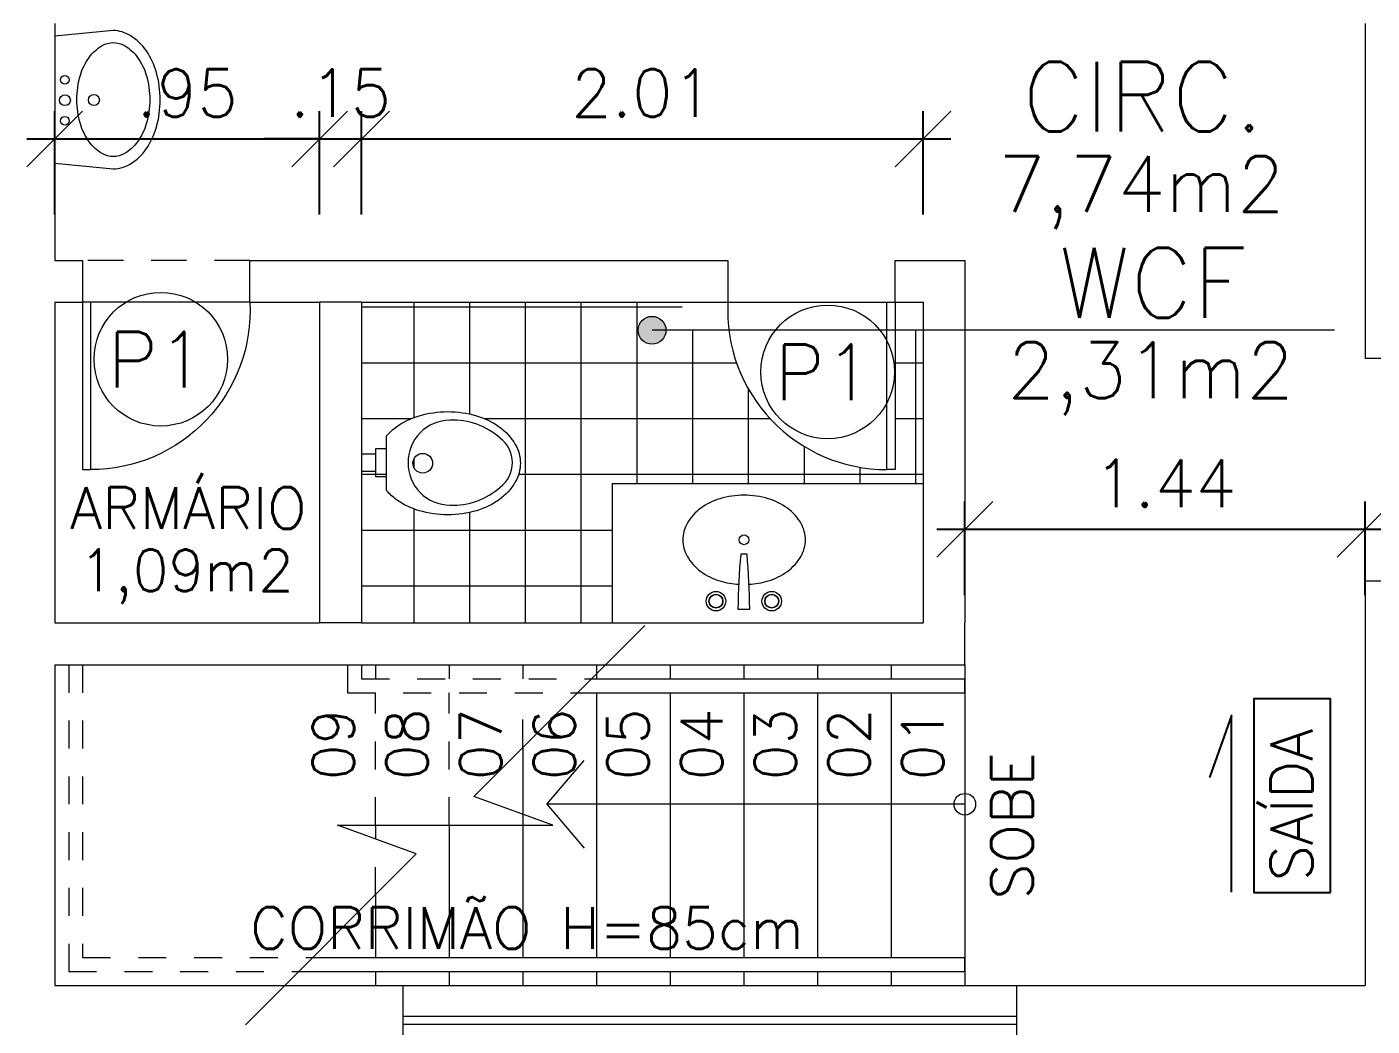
# Model space of a CAD drawing. Header units: millimetres. Extents: x 521 to 1055, y 261 to 520.
# Drawn here: x 586.473 to 591.298, y 461.821 to 465.404 of the extents above; entities that cross this region are included whole.
import ezdxf
from ezdxf.enums import TextEntityAlignment as Align

# ---------------------------------------------------------------- set-up
doc = ezdxf.new("R2010")
doc.units = ezdxf.units.MM
for name, pattern in [('CONTINU', [0]), ('DASHDOT', [1, 0.5, -0.25, 0, -0.25]), ('HIDDEN', [9.524999999999999, 6.35, -3.175])]:
    doc.linetypes.add(name, pattern=pattern)
doc.layers.add('0.1', color=8, linetype='Continuous', lineweight=13)
doc.layers.add('ppci', color=8, linetype='Continuous')
doc.styles.add('80X50', font='romans.shx')
doc.styles.add('ROMANS', font='romans')
doc.styles.get("Standard").update_dxf_attribs({"font": 'romans.shx'})
doc.dimstyles.new('Fares Eng - 50', dxfattribs={"dimscale": 2, "dimtxt": 0.085, "dimasz": 0.1, "dimexe": 0.05, "dimexo": 0.05, "dimgap": 0.04, "dimtad": 1, "dimzin": 4, "dimdsep": 46, "dimtxsty": 'ROMANS', "dimblk1": 'OBLIQUE', "dimblk2": 'OBLIQUE', "dimsah": 1, "dimcen": 0.05, "dimdle": 0.05, "dimclrd": 8, "dimclre": 8, "dimclrt": 8, "dimaunit": 1, "dimadec": 0, "dimazin": 0, "dimtfac": 1, "dimtix": 1, "dimtmove": 2, "dimatfit": 0, "dimldrblk": 'OPEN90', "dimfxl": 1, "dimtolj": 1, "dimtzin": 0, "dimarcsym": 0})

# ---------------------------------------------------------------- blocks, each defined once
blk = doc.blocks.new('P60')
at = {"color": 252}
blk.add_lwpolyline([(-0.6000000000000227, 0.05960000000008298), (0, 0.05960000000008298), (0, 0.03000000000000114), (-0.6000000000000227, 0.03000000000000114)], close=True, dxfattribs=at)
at = {"color": 8}
blk.add_arc((-0.02886986666674457, 0.05960000000008306), 0.5711301333332781, 87.10253993610587, 180, dxfattribs=at)
blk = doc.blocks.new('Cuba')
blk.add_lwpolyline([(0.0007964035890972809, 0.05000000000001137), (-0.007366352336667308, 0.0499999999999925, -0.3896877516864198), (-0.009359223717736526, 0.05183128823838757, -0.01723366479288366), (-0.01917277886242666, 0.247968944425077, -0.4187690770508936), (-0.01717301998914593, 0.25), (0.0007964035890972809, 0.25), (0.01876582716733935, 0.25, -0.4187690770508931), (0.02076558604062009, 0.247968944425077, -0.01723366479288366), (0.01095203089593292, 0.05183128823840271, -0.3896877516864196), (0.008959159514862449, 0.0499999999999925)], format="xyb", close=True)
blk.add_lwpolyline([(-0.01642655458466891, 0.1595521582631534, 0.05959206038068896), (-0.08696014067280601, 0.1471861917011097, 0.08424761497446774), (-0.1555634918610417, 0.1131370849898587, 0.1064685849763624), (-0.2045356555467384, 0.05839934548953352, 0.1301586401875859), (-0.2200000000000006, 0, 0.1301586401875893), (-0.2045356555467384, -0.05839934548953352, 0.1064685849763587), (-0.1555634918610417, -0.1131370849898303, 0.08424761497446792), (-0.08696014067280829, -0.1471861917010813, 0.07328068524213961), (0, -0.1599999999999966, 0.0732806852421363), (0.08696014067280601, -0.1471861917010813, 0.0842476149744677), (0.15556349186104, -0.1131370849898303, 0.1064685849763671), (0.2045356555467367, -0.05839934548950509, 0.1301586401875963), (0.2199999999999989, 0, 0.1301586401875876), (0.2045356555467367, 0.05839934548953352, 0.1064685849763547), (0.15556349186104, 0.1131370849898587, 0.08424761497446004), (0.08696014067280829, 0.1471861917011097, 0.05826802056709933), (0.01801512440569979, 0.1594612693903912, 0.07328068524213464)], format="xyb")
for centre, radius in [((-0.09920359641090386, 0.2199999999999989), 0.035), ((0.1007964035890973, 0.2199999999999989), 0.035), ((0, 0), 0.0175)]:
    blk.add_circle(centre, radius)
at = {"color": 8}
for centre, radius in [((-0.09920359641090386, 0.2199999999999989), 0.025), ((-0.09920359641090386, 0.2199999999999989), 0.024), ((0.1007964035890973, 0.2199999999999989), 0.025), ((0.1007964035890973, 0.2199999999999989), 0.024)]:
    blk.add_circle(centre, radius, dxfattribs=at)
blk = doc.blocks.new('Vaso')
for points in [[(0.02999999999997272, -0.04999999999995453), (0.02999999999997272, 0), (-0.02999999999997272, 0), (-0.02999999999997272, -0.04999999999995453)], [(0.04999999999995453, -0.09000000000014552), (0.04999999999995453, -0.04999999999995453), (-0.04999999999995453, -0.04999999999995453), (-0.04999999999995453, -0.09000000000014552)]]:
    blk.add_lwpolyline(points)
for points in [[(0.1828955200001019, -0.3100000000001728, -0.071776), (0.1680402599999979, -0.4129498500001318, -0.083144), (0.128710270000056, -0.4938477600001079, -0.106699), (0.06516211000007388, -0.5518467399999736, -0.132564), (-0.002104480000070907, -0.5700000000001637, -0.132564), (-0.06937106999998832, -0.5518467399999736, -0.106699), (-0.1329192299999704, -0.4938477600001079, -0.083144), (-0.1722492199999124, -0.4129498500001318, -0.071776), (-0.1871044800000163, -0.3100000000001728, -0.071776), (-0.1722492199999124, -0.2070501499999864, -0.083144), (-0.1329192299999704, -0.1261522400000104, -0.060171), (-0.09999999999990905, -0.09000000000014552), (0.09579103999999461, -0.09000000000014552, -0.060171), (0.128710270000056, -0.1261522400000104, -0.083144), (0.1680402599999979, -0.2070501499999864, -0.071776)], [(-0.08763701527800549, -0.4972033683313839, 0.2473999053505774), (0, -0.5413053001348089, 0.2473999053505774), (0.08763701527800549, -0.4972033683313839, 0.1978584598758542), (0.1521044799999345, -0.3175259839795217, 0.4183289460701766), (0, -0.1675407474929216, 0.4183289460701766), (-0.1521044799999345, -0.3175259839795217, 0.1978584598758542)]]:
    blk.add_lwpolyline(points, format="xyb", close=True)
blk.add_circle((-0.002104480000070907, -0.2200259839794398), 0.03525)
blk = doc.blocks.new('ÁREA')
for p in [(4.97462945148186e-05, 0.003761569252461072), (0, 0)]:
    blk.add_attdef('COMPARTIMENTO', text='', height=0.0025).set_placement(p, align=Align.CENTER)
at = {"color": 1}
for p in [(-4.97462945148186e-05, -0.003761569252461072), (-9.94925890296372e-05, -0.007523138504922144)]:
    blk.add_attdef('ÁREA', text='', height=0.002, dxfattribs=at).set_placement(p, align=Align.CENTER)
blk = doc.blocks.new('_OBLIQUE')
at = {"color": 0, "linetype": 'ByBlock'}
blk.add_line((-0.5, -0.5), (0.5, 0.5), dxfattribs=at)
blk = doc.blocks.new('*D2654')
at = {"layer": '0.1', "color": 8, "lineweight": -2, "transparency": 16777216}
for p, q in [((586.5732697461763, 464.7319483920929), (586.5732697461763, 465.1025597224261)), ((587.5232697461762, 464.7319483920929), (587.5232697461762, 465.1025597224261)), ((586.4732697461762, 465.0025597224261), (587.6232697461762, 465.0025597224261))]:
    blk.add_line(p, q, dxfattribs=at)
at = {"layer": 'DEFPOINTS', "color": 0, "lineweight": -2, "transparency": 16777216}
for p in [(587.5232697461762, 465.0025597224261), (586.5732697461763, 464.6319483920929), (587.5232697461762, 464.6319483920929)]:
    blk.add_point(p, dxfattribs=at)
at = {"layer": '0.1', "color": 8, "lineweight": -2, "transparency": 16777216, "xscale": 0.2, "yscale": 0.2, "zscale": 0.2, "rotation": 180}
blk.add_blockref('_OBLIQUE', (586.5732697461763, 465.0025597224261), dxfattribs=at)
at = {"layer": '0.1', "color": 8, "lineweight": -2, "transparency": 16777216, "xscale": 0.2, "yscale": 0.2, "zscale": 0.2}
blk.add_blockref('_OBLIQUE', (587.5232697461762, 465.0025597224261), dxfattribs=at)
at = {"layer": '0.1', "color": 8, "transparency": 16777216, "insert": (587.0482697461762, 465.1675597224261), "char_height": 0.17, "attachment_point": 5, "style": 'ROMANS'}
blk.add_mtext('\\A1;.95', dxfattribs=at)
blk = doc.blocks.new('_Open90')
at = {"color": 0, "linetype": 'ByBlock', "lineweight": -2}
for p, q in [((-0.5, 0.5), (0, 0)), ((0, 0), (-1, 0)), ((0, 0), (-0.5, -0.5))]:
    blk.add_line(p, q, dxfattribs=at)
blk = doc.blocks.new('*D2655')
at = {"layer": '0.1', "color": 8, "linetype": 'CONTINU', "lineweight": -2, "transparency": 16777216}
for p, q in [((587.6732697461762, 464.731948392093), (587.6732697461762, 465.1025597224261)), ((589.6875554604621, 464.731948392093), (589.6875554604621, 465.1025597224261)), ((587.5732697461762, 465.0025597224261), (589.7875554604622, 465.0025597224261))]:
    blk.add_line(p, q, dxfattribs=at)
at = {"layer": 'DEFPOINTS', "color": 0, "linetype": 'CONTINU', "lineweight": -2, "transparency": 16777216}
for p in [(589.6875554604621, 465.0025597224261), (587.6732697461762, 464.631948392093), (589.6875554604621, 464.631948392093)]:
    blk.add_point(p, dxfattribs=at)
at = {"layer": '0.1', "color": 8, "linetype": 'CONTINU', "lineweight": -2, "transparency": 16777216, "xscale": 0.2, "yscale": 0.2, "zscale": 0.2, "rotation": 180}
blk.add_blockref('_OBLIQUE', (587.6732697461762, 465.0025597224261), dxfattribs=at)
at = {"layer": '0.1', "color": 8, "linetype": 'CONTINU', "lineweight": -2, "transparency": 16777216, "xscale": 0.2, "yscale": 0.2, "zscale": 0.2}
blk.add_blockref('_OBLIQUE', (589.6875554604621, 465.0025597224261), dxfattribs=at)
at = {"layer": '0.1', "color": 8, "linetype": 'CONTINU', "transparency": 16777216, "insert": (588.6804126033192, 465.1675597224261), "char_height": 0.17, "attachment_point": 5, "style": 'ROMANS'}
blk.add_mtext('\\A1;2.01', dxfattribs=at)
blk = doc.blocks.new('*D2656')
at = {"layer": '0.1', "color": 8, "linetype": 'CONTINU', "lineweight": -2, "transparency": 16777216}
for p, q in [((587.5232697461762, 464.8819483920929), (587.5232697461762, 465.1025597224261)), ((587.6732697461762, 464.8819483920929), (587.6732697461762, 465.1025597224261)), ((587.5232697461762, 465.0025597224261), (587.3232697461762, 465.0025597224261)), ((587.5232697461762, 465.0025597224261), (587.6732697461762, 465.0025597224261)), ((587.6732697461762, 465.0025597224261), (587.8732697461762, 465.0025597224261))]:
    blk.add_line(p, q, dxfattribs=at)
at = {"layer": 'DEFPOINTS', "color": 0, "linetype": 'CONTINU', "lineweight": -2, "transparency": 16777216}
for p in [(587.6732697461762, 465.0025597224261), (587.5232697461762, 464.7819483920929), (587.6732697461762, 464.7819483920929)]:
    blk.add_point(p, dxfattribs=at)
at = {"layer": '0.1', "color": 8, "linetype": 'CONTINU', "lineweight": -2, "transparency": 16777216, "xscale": 0.2, "yscale": 0.2, "zscale": 0.2}
blk.add_blockref('_OBLIQUE', (587.5232697461762, 465.0025597224261), dxfattribs=at)
at = {"layer": '0.1', "color": 8, "linetype": 'CONTINU', "lineweight": -2, "transparency": 16777216, "xscale": 0.2, "yscale": 0.2, "zscale": 0.2, "rotation": 180}
blk.add_blockref('_OBLIQUE', (587.6732697461762, 465.0025597224261), dxfattribs=at)
at = {"layer": '0.1', "color": 8, "linetype": 'CONTINU', "transparency": 16777216, "insert": (587.5982697461761, 465.1675597224261), "char_height": 0.17, "attachment_point": 5, "style": 'ROMANS'}
blk.add_mtext('\\A1;.15', dxfattribs=at)
blk = doc.blocks.new('*D2955')
at = {"layer": '0.1', "color": 8, "linetype": 'CONTINU', "lineweight": -2, "transparency": 16777216}
for p, q in [((589.8375554604622, 463.3669216843539), (589.8375554604622, 463.7028050656911)), ((591.2732697461762, 463.3669216843539), (591.2732697461762, 463.7028050656911)), ((589.7375554604622, 463.6028050656911), (591.3732697461762, 463.6028050656911))]:
    blk.add_line(p, q, dxfattribs=at)
at = {"layer": 'DEFPOINTS', "color": 0, "linetype": 'CONTINU', "lineweight": -2, "transparency": 16777216}
for p in [(591.2732697461762, 463.6028050656911), (589.8375554604622, 463.2669216843539), (591.2732697461762, 463.2669216843539)]:
    blk.add_point(p, dxfattribs=at)
at = {"layer": '0.1', "color": 8, "linetype": 'CONTINU', "lineweight": -2, "transparency": 16777216, "xscale": 0.2, "yscale": 0.2, "zscale": 0.2, "rotation": 180}
blk.add_blockref('_OBLIQUE', (589.8375554604622, 463.6028050656911), dxfattribs=at)
at = {"layer": '0.1', "color": 8, "linetype": 'CONTINU', "lineweight": -2, "transparency": 16777216, "xscale": 0.2, "yscale": 0.2, "zscale": 0.2}
blk.add_blockref('_OBLIQUE', (591.2732697461762, 463.6028050656911), dxfattribs=at)
at = {"layer": '0.1', "color": 8, "linetype": 'CONTINU', "transparency": 16777216, "insert": (590.5554126033192, 463.7678050656911), "char_height": 0.17, "attachment_point": 5, "style": 'ROMANS'}
blk.add_mtext('\\A1;1.44', dxfattribs=at)
blk = doc.blocks.new('Cuba-emp')
blk.add_lwpolyline([(0.2100034834991149, 0.2482008336621746), (-7.105427357601002e-15, 0.227407372452717), (7.105427357601002e-15, -0.227407372452717), (0.2100034834991291, -0.2482008336621604, 0.1378156270121392), (0.2705880087187396, -0.2311785380375015, 0.1070411790707005), (0.3288221515426883, -0.1757097620058969, 0.0807505460992588), (0.3644727820534435, -0.09904874869174485, 0.06864280771685904), (0.3780384553094791, -0.0007008336622078559, 0.06864280771690003), (0.3644727820534364, 0.09764708136732558, 0.08075054609930853), (0.3288221515426741, 0.1743080946814768, 0.10704117907071), (0.2705880087187253, 0.2297768707130761, 0.1157522192348251), (0.2100034834991149, 0.2482008336621746)], format="xyb")
blk.add_lwpolyline([(0.2100034834991149, 0.2045185337481215, -0.1318273881114975), (0.2501415417997279, 0.1937487812531433, -0.1066332451029667), (0.2967372728202164, 0.1514795764228545, -0.08348179435471227), (0.328253700616866, 0.08706086194230345, -0.0722322283218027), (0.3408968663839005, 1.243449787580175e-14, -0.07223222832186973), (0.3282537006168731, -0.08706086194227858, -0.08348179435460365), (0.2967372728202307, -0.1514795764226058, -0.106633245102999), (0.2501415417997421, -0.1937487812531256, -0.1318273881114998), (0.2100034834991291, -0.2045185337481072, -0.1318273881114848), (0.1698654251985161, -0.1937487812531282, -0.1066332451030064), (0.1232696941780276, -0.151479576422612, -0.08348179435461947), (0.09175326638137804, -0.08706086194228746, -0.07223222832185378), (0.07911010061422985, 3.552713678800501e-15, -0.07223222832187323), (0.09175326638137093, 0.08706086194229457, -0.08348179435457351), (0.1232696941780134, 0.15147957642262, -0.1066332451030294), (0.1698654251985019, 0.1937487812531398, -0.1318273881114961)], format="xyb", close=True)
for centre, radius in [((0.03578416458526235, 0.0710594457912066), 0.01546869292730512), ((0.03651954001270497, -0.002319139823612204), 0.0193358661591314), ((0.03651954001270497, -0.002319139823612204), 0.0193358661591314), ((0.1402810526510621, -0.001433449959218791), 0.01977531766275002), ((0.03578416458526945, -0.07569772543820363), 0.01546869292730512)]:
    blk.add_circle(centre, radius)

msp = doc.modelspace()

# ---------------------------------------------------------------- hatches: boundary and pattern name
at = {"layer": '0.1', "linetype": 'CONTINU'}
h = msp.add_hatch(dxfattribs=at)
h.set_pattern_fill('_USER', color=8, scale=0.2, style=0, double=1, pattern_type=0)
h.set_pattern_definition([(0, (-0.7382471170010376, 0), (0, 0.2), []), (90, (-0.7382471170010376, 0), (-0.2, 1.224606353822377e-17), [])])
h.paths.add_polyline_path([(588.8232697461763, 464.316754930557), (588.7654958203058, 464.3167549305571, -1), (588.6658181131437, 464.3167549305571, -1), (588.7654958203058, 464.3167549305571), (588.8232697461763, 464.3167549305571), (588.8232697461764, 464.416921684354), (587.6732697461762, 464.416921684354), (587.6732697461762, 463.871921684354), (587.7232697461761, 463.871921684354), (587.7232697461761, 463.811921684354), (587.6732697461761, 463.811921684354), (587.6732697461763, 463.266921684354), (588.5732697461762, 463.2669216843539), (588.5732697461763, 463.7669216843537), (588.8232697461763, 463.7669216843538)])
h.paths.add_polyline_path([(587.7994233977332, 463.9706329587232), (587.7994233317864, 463.9706329118002, 1.465918610332635e-06), (587.799422030635, 463.9706319859883), (587.7994219512705, 463.9706319295173, -1.572948638355431e-06), (587.7994233474217, 463.9706329229252, 2.070365679079637e-06), (587.7994219716843, 463.9706319440425, -1.606632161395664e-06)], flags=0)
h.paths.add_polyline_path([(587.9285457301556, 463.8398172043539, -1), (587.8580457301556, 463.8398172043539, -1)], flags=0)
h.paths.add_polyline_path([(588.9732697461764, 464.316754930557), (588.8232697461763, 464.3167549305571), (588.8232697461763, 463.7669216843539), (588.9732697461762, 463.7669216843539)])
h.paths.add_polyline_path([(588.9912929655968, 464.3167549305571), (588.9732697461762, 464.3167549305571), (588.9732697461762, 463.7669216843539), (589.6875554604621, 463.766921684354), (589.6875554604621, 464.316754930557), (589.5875554604621, 464.316754930557), (589.5875554604621, 463.8169216843538), (589.5579554604632, 463.8169216843537, -0.3780120609289829)])
edge = h.paths.add_edge_path(flags=16)
edge.add_arc((587.983269495776, 463.6606565662374), 0.3641606381167727, 73.57827486537587, 89.99996060286799, ccw=False)
edge.add_arc((588.0092274106875, 463.7487321075229), 0.272339538585894, 54.56671686925421, 73.57819020894982, ccw=False)
edge.add_arc((588.0489162615165, 463.8045110661146), 0.2038815434230844, 30.205282362367313, 54.56672184457699, ccw=False)
edge.add_arc((588.1095655781331, 463.8398172186827), 0.1337041680431917, -6.140248217434419e-06, 30.205311487285712, ccw=False)
edge.add_arc((588.1095655781336, 463.8398171900253), 0.1337041680427554, -30.20531148734159, 6.140199616311293e-06, ccw=False)
edge.add_arc((588.0489162615165, 463.8751233425935), 0.2038815434231093, 305.433278155423, 329.7947176376327, ccw=False)
edge.add_arc((588.0092274106875, 463.9309023011853), 0.2723395385859037, 286.4218097910501, 305.4332831307458, ccw=False)
edge.add_arc((587.983269495776, 464.0189778424707), 0.3641606381167628, 270.000039397132, 286.4217251346241, ccw=False)
edge.add_arc((587.9832699965766, 464.0189778424715), 0.3641606381175685, 253.57827486539412, 269.99996060288584, ccw=False)
edge.add_arc((587.957312081665, 463.9309023011853), 0.272339538585894, 234.5667168692542, 253.57819020894982, ccw=False)
edge.add_arc((587.9176243238505, 463.8751244857788), 0.2038831085607021, 220.7930870399286, 234.5666578242865, ccw=False)
edge.add_line((587.7632697461763, 463.7419216843541), (587.7632697461763, 463.937712724354))
edge.add_arc((587.9176243238505, 463.8045099229293), 0.203883108560706, 125.4333421757135, 139.2069129600714, ccw=False)
edge.add_arc((587.957312081665, 463.7487321075229), 0.2723395385859037, 106.42180979105021, 125.43328313074579, ccw=False)
edge.add_arc((587.9832699965766, 463.6606565662366), 0.3641606381175583, 90.00003939711422, 106.42172513460591, ccw=False)
msp.add_hatch(color=8, dxfattribs=at).paths.add_polyline_path([(588.7654958203058, 464.3167549305571, 1), (588.6658181131437, 464.3167549305571, 1)])

# ---------------------------------------------------------------- linework, layer by layer
at = {"layer": '0.1', "color": 7}
for p, q in [((586.5732697461763, 465.416921684354), (586.5732697461763, 464.5669216843539)), ((591.2732697461763, 465.416921684354), (591.2732697461762, 464.2169216843541)), ((586.5732697461763, 464.5669216843539), (586.6732697461764, 464.5669216843539)), ((586.6732697461764, 464.5669216843539), (586.6732697461764, 464.416921684354)), ((587.2732697461763, 464.4169216843539), (587.2732697461763, 464.5669216843539)), ((587.2732697461763, 464.5669216843539), (588.9875554604621, 464.5669216843539)), ((588.9875554604622, 464.566921684354), (588.9875554604621, 464.416921684354)), ((589.5875554604621, 464.416921684354), (589.5875554604622, 464.566921684354)), ((589.5875554604621, 464.566921684354), (589.8375554604622, 464.566921684354)), ((589.8375554604622, 464.566921684354), (589.8375554604622, 463.2669216843539)), ((586.5732697461763, 464.4169216843539), (586.6732697461764, 464.4169216843539)), ((586.5732697461763, 464.4169216843539), (586.5732697461763, 463.2669216843541)), ((587.2732697461763, 464.4169216843539), (587.5232697461761, 464.4169216843539)), ((587.5232697461762, 464.4169216843539), (587.5232697461763, 463.266921684354)), ((587.6732697461762, 464.416921684354), (587.6732697461762, 463.266921684354)), ((587.6732697461763, 464.416921684354), (588.9875554604621, 464.416921684354)), ((589.5875554604622, 464.416921684354), (589.6875554604621, 464.416921684354)), ((589.6875554604621, 464.416921684354), (589.6875554604621, 463.2669216843539)), ((591.2732697461762, 464.2169216843541), (591.4232697461762, 464.2169216843541)), ((591.4232697461762, 463.4169216843541), (591.2732697461761, 463.4169216843541)), ((591.2732697461762, 463.4169216843542), (591.2732697461762, 461.9669216843538)), ((586.5732697461763, 463.266921684354), (587.5232697461763, 463.266921684354)), ((587.6732697461762, 463.266921684354), (589.6875554604622, 463.266921684354)), ((586.5732697461763, 463.1169216843539), (589.837555460462, 463.1169216843539)), ((586.5732697461763, 463.1169216843539), (586.5732697461763, 461.9669216843539)), ((586.5732697461763, 461.9669216843539), (587.8232697461762, 461.966921684354)), ((587.823269746176, 461.7169216843538), (587.8232697461762, 461.966921684354)), ((590.0232697461761, 461.9669216843539), (590.0232697461761, 461.7169216843538)), ((590.0232697461761, 461.9669216843539), (591.2732697461762, 461.9669216843539))]:
    msp.add_line(p, q, dxfattribs=at)
at = {"layer": '0.1', "color": 8, "linetype": 'HIDDEN', "ltscale": 0.02}
msp.add_line((587.2732697461763, 464.5669216843539), (586.6732697461764, 464.5669216843537), dxfattribs=at)
at = {"layer": '0.1', "color": 8}
for p, q in [((587.2732697461763, 464.4169216843539), (586.6732697461764, 464.4169216843537)), ((587.6732697461763, 464.416921684354), (587.5232697461762, 464.4169216843539)), ((588.9875554604621, 464.416921684354), (589.5875554604621, 464.416921684354)), ((588.5732697461763, 463.7669216843537), (589.6875554604621, 463.766921684354)), ((588.5732697461763, 463.266921684354), (588.5732697461763, 463.7669216843537)), ((587.6732697461762, 463.266921684354), (587.5232697461763, 463.266921684354)), ((589.8375554604622, 463.1169216843539), (589.8375554604622, 463.2669216843539)), ((589.837555460462, 463.1169216843539), (589.8375554604619, 463.0669216843539)), ((588.4982697461762, 463.0669216843539), (589.8375554604619, 463.0669216843539)), ((588.4482697461763, 463.016921684354), (589.837555460462, 463.0169216843539)), ((588.3376793458544, 462.6169216843538), (588.472430376374, 462.7743330440678)), ((588.3376793458544, 462.6169216843538), (588.472430376374, 462.4595103246399)), ((589.8375554604623, 462.6169216843539), (588.3376793458544, 462.6169216843538)), ((587.4982697461763, 462.0669216843539), (589.8375554604621, 462.0669216843544)), ((589.8375554604623, 462.0169216843545), (589.8375554604622, 462.0669216843544)), ((587.4482697461763, 462.0169216843539), (589.8375554604623, 462.0169216843545)), ((587.8232697461762, 461.966921684354), (590.0232697461761, 461.9669216843545)), ((587.8232697461762, 461.8569216843539), (590.0232697461761, 461.8569216843545)), ((590.0232697461761, 461.8269216843538), (587.823269746176, 461.8269216843539))]:
    msp.add_line(p, q, dxfattribs=at)
at = {"layer": '0.1', "color": 8, "linetype": 'CONTINU'}
for p, q in [((591.1633746163932, 464.3167549305571), (588.7156569667247, 464.3167549305571)), ((587.7232697461762, 463.1169216843539), (587.7232697461762, 463.066921684354)), ((587.987555460462, 463.1169216843539), (587.987555460462, 463.066921684354)), ((588.2518411747477, 463.1169216843539), (588.2518411747477, 463.066921684354)), ((588.5161268890334, 463.1169216843539), (588.5161268890334, 463.066921684354)), ((588.7804126033191, 463.1169216843539), (588.7804126033191, 463.066921684354)), ((589.0446983176048, 463.1169216843539), (589.0446983176048, 463.066921684354)), ((589.3089840318905, 463.1169216843539), (589.3089840318905, 463.066921684354)), ((589.5732697461763, 463.1169216843539), (589.5732697461763, 463.066921684354)), ((589.8375554604622, 463.1169216843539), (589.8375554604623, 461.9669216843544)), ((589.837555460462, 463.0169216843539), (589.8375554604619, 463.0669216843539)), ((588.5161268890334, 463.0169216843539), (588.5161268890334, 462.0669216843539)), ((588.7804126033191, 463.0169216843539), (588.7804126033191, 462.0669216843539)), ((589.0446983176048, 463.0169216843539), (589.0446983176048, 462.0669216843539)), ((589.3089840318905, 463.0169216843539), (589.3089840318905, 462.0669216843539)), ((589.5732697461763, 463.0169216843539), (589.5732697461763, 462.0669216843539)), ((588.2518411747477, 462.8204931129254), (588.2518411747477, 462.0669216843539)), ((587.7232697461762, 462.5419216843538), (587.7232697461762, 462.4921966940566)), ((587.987555460462, 462.5419216843538), (587.987555460462, 462.0669216843539)), ((587.7232697461761, 462.2919216843538), (587.7232697461762, 462.0669216843539)), ((587.7232697461762, 462.016921684354), (587.7232697461762, 461.9669216843539)), ((587.987555460462, 462.016921684354), (587.987555460462, 461.9669216843539)), ((588.2518411747477, 462.016921684354), (588.2518411747477, 461.9669216843539)), ((588.5161268890334, 462.016921684354), (588.5161268890334, 461.9669216843539)), ((588.7804126033191, 462.016921684354), (588.7804126033191, 461.9669216843539)), ((589.0446983176048, 462.016921684354), (589.0446983176048, 461.9669216843539)), ((589.3089840318905, 462.016921684354), (589.3089840318905, 461.9669216843539)), ((589.5732697461763, 462.016921684354), (589.5732697461763, 461.9669216843539))]:
    msp.add_line(p, q, dxfattribs=at)
at = {"layer": '0.1', "color": 8, "linetype": 'DASHDOT', "ltscale": 0.2}
for p, q in [((586.6232697461762, 463.1169216843539), (586.6232697461763, 462.0169216843537)), ((586.6732697461762, 463.1169216843539), (586.6732697461762, 462.0669216843538)), ((587.6232697461763, 463.1169216843538), (587.6232697461763, 463.0169216843539)), ((587.6732697461763, 463.1169216843538), (587.6732697461763, 463.066921684354)), ((587.6732697461763, 463.066921684354), (588.4982697461762, 463.0669216843539)), ((587.6232697461763, 463.0169216843539), (588.4482697461763, 463.0169216843539)), ((587.7232697461762, 462.5419216843538), (587.7232697461762, 463.0169216843539)), ((587.987555460462, 462.5419216843538), (587.987555460462, 463.0169216843539)), ((588.2518411747477, 462.8204931129254), (588.2518411747477, 463.0169216843539)), ((587.7232697461761, 462.2919216843538), (587.7232697461762, 462.4921966940566)), ((586.6732697461762, 462.0669216843538), (587.4982697461764, 462.0669216843539)), ((586.6232697461763, 462.0169216843537), (587.4482697461764, 462.0169216843539))]:
    msp.add_line(p, q, dxfattribs=at)
at = {"layer": '0.1', "color": 8}
msp.add_lwpolyline([(587.257324130225, 461.8259760684025), (587.869937317451, 462.4385892556286), (587.5872243805998, 462.5419216843538), (587.9732697461762, 462.5419216843538), (588.3593151117527, 462.5419216843538), (588.0766021749014, 462.645254113079), (588.6892153621275, 463.2578673003052)], dxfattribs=at)
for centre, radius in [((586.9536156670847, 464.2129083205622), 0.2396438343701963), ((589.34552627113, 464.1673899804505), 0.2396438343701963), ((589.8375554604622, 462.6169216843539), 0.03865006270302729)]:
    msp.add_circle(centre, radius, dxfattribs=at)
at = {"layer": '0.1', "color": 8, "linetype": 'CONTINU'}
msp.add_circle((588.7156569667247, 464.3167549305571), 0.04983885358103635, dxfattribs=at)
at = {"layer": 'ppci', "color": 10, "linetype": 'CONTINU'}
msp.add_lwpolyline([(591.1490582475633, 462.300425617727), (591.1490582475633, 462.9944451906634), (590.874243032122, 462.9944451906634), (590.874243032122, 462.300425617727)], close=True, dxfattribs=at)
at = {"layer": 'ppci', "color": 10, "linetype": 'CONTINU', "lineweight": -2}
msp.add_lwpolyline([(590.7942623682609, 462.3012036069063), (590.7942623682609, 462.9350890908113), (590.7154457655818, 462.7125229586632)], dxfattribs=at)

# ---------------------------------------------------------------- block references
at = {"layer": '0.1', "color": 8}
msp.add_blockref('Cuba-emp', (586.5732697461763, 465.1437764990735), dxfattribs=at)
ref = msp.add_blockref('ÁREA', (590.4768361987157, 465.0294645597381), dxfattribs=dict(at, xscale=133.3333333333333, yscale=133.3333333333333, zscale=133.3333333333333))
ref.add_attrib('COMPARTIMENTO', 'CIRC.', dxfattribs={"layer": '0', "color": 3, "height": 0.25}).set_placement((590.4768361987157, 465.0294645597381), align=Align.CENTER)
ref.add_attrib('ÁREA', '7,74m2', dxfattribs={"layer": '0', "color": 1, "height": 0.2}).set_placement((590.4702033594466, 464.7415096996149), align=Align.CENTER)
ref = msp.add_blockref('ÁREA', (590.5106902728977, 464.3616720528643), dxfattribs=dict(at, xscale=133.3333333333333, yscale=133.3333333333333, zscale=133.3333333333333))
ref.add_attrib('COMPARTIMENTO', 'WCF', dxfattribs={"layer": '0', "color": 3, "height": 0.25}).set_placement((590.5106902728977, 464.3616720528643), align=Align.CENTER)
ref.add_attrib('ÁREA', '2,31m2', dxfattribs={"layer": '0', "color": 1, "height": 0.2}).set_placement((590.5040574336286, 464.0737171927412), align=Align.CENTER)
at = {"layer": '0.1', "color": 8, "xscale": -1, "rotation": 270}
msp.add_blockref('P60', (586.6432697461763, 464.4169216843537), dxfattribs=at)
at = {"layer": '0.1', "color": 8}
for name, p, rotation in [('P60', (589.6175554604621, 464.4169216843537), 90), ('Vaso', (587.6732697461762, 463.841921684354), 90), ('Cuba', (589.0456344347567, 463.5652046929634), 180)]:
    msp.add_blockref(name, p, dxfattribs=dict(at, rotation=rotation))
ref = msp.add_blockref('ÁREA', (587.0522341490548, 463.6687628544625), dxfattribs=dict(at, xscale=133.3333333333333, yscale=133.3333333333333, zscale=133.3333333333333))
ref.add_attrib('COMPARTIMENTO', 'ARMÁRIO', dxfattribs={"layer": '0', "color": 1, "height": 0.15}).set_placement((587.0522341490548, 463.6042411521727), align=Align.CENTER)
ref.add_attrib('ÁREA', '1,09m2', dxfattribs={"layer": '0', "color": 1, "height": 0.15}).set_placement((587.0456013097858, 463.3808079943394), align=Align.CENTER)

# ---------------------------------------------------------------- texts
for p in [(586.7630074596129, 464.1113959806938), (589.1549180636582, 464.0658776405821)]:
    msp.add_text('P1', height=0.2, dxfattribs=at).set_placement(p)
at = {"layer": '0.1', "color": 8, "style": '80X50'}
for s, p in [('09', (587.6472381847198, 462.7031529401493)), ('08', (587.9115238990055, 462.7031529401493)), ('07', (588.1758096132912, 462.7031529401493)), ('06', (588.440095327577, 462.7031529401493)), ('05', (588.7043810418627, 462.7031529401492)), ('04', (588.9686667561483, 462.7031529401493)), ('03', (589.232952470434, 462.7031529401493)), ('02', (589.4972381847198, 462.7031529401493)), ('01', (589.7615238990054, 462.7031529401492)), ('SOBE', (590.0819447990006, 462.2757252901125))]:
    msp.add_text(s, height=0.15, rotation=90, dxfattribs=at).set_placement(p)
msp.add_text('CORRIMÃO H=85cm', height=0.15, dxfattribs=at).set_placement((587.2740986735023, 462.0981949535653))
at = {"layer": 'ppci', "color": 10, "text_generation_flag": 6}
msp.add_text('SAÍDA', height=0.1499999999999773, rotation=269.9999999999966, dxfattribs=at).set_placement((591.0842018370979, 462.3415330095095))

# ---------------------------------------------------------------- dimensions: what is measured, and where the dimension line sits
at = {"layer": '0.1', "color": 7}
dim = msp.add_linear_dim(base=(587.5232697461762, 465.0025597224261), p1=(586.5732697461763, 464.6319483920929), p2=(587.5232697461762, 464.6319483920929), dimstyle='Fares Eng - 50', dxfattribs=at)
dim.commit()
dim.dimension.update_dxf_attribs({"geometry": '*D2654', "text_midpoint": (587.0482697461762, 465.1675597224261)})
at = {"layer": '0.1', "color": 8, "linetype": 'CONTINU'}
for base, p1, p2, picture, middle in [((587.6732697461762, 465.0025597224261), (587.5232697461762, 464.7819483920929), (587.6732697461762, 464.7819483920929), '*D2656', (587.5982697461761, 465.1675597224261)), ((589.6875554604621, 465.0025597224261), (587.6732697461762, 464.631948392093), (589.6875554604621, 464.631948392093), '*D2655', (588.6804126033192, 465.1675597224261)), ((591.2732697461762, 463.6028050656911), (589.8375554604622, 463.2669216843539), (591.2732697461762, 463.2669216843539), '*D2955', (590.5554126033192, 463.7678050656911))]:
    dim = msp.add_linear_dim(base=base, p1=p1, p2=p2, dimstyle='Fares Eng - 50', dxfattribs=at)
    dim.commit()
    dim.dimension.update_dxf_attribs({"geometry": picture, "text_midpoint": middle})

doc.saveas('drawing.dxf')
